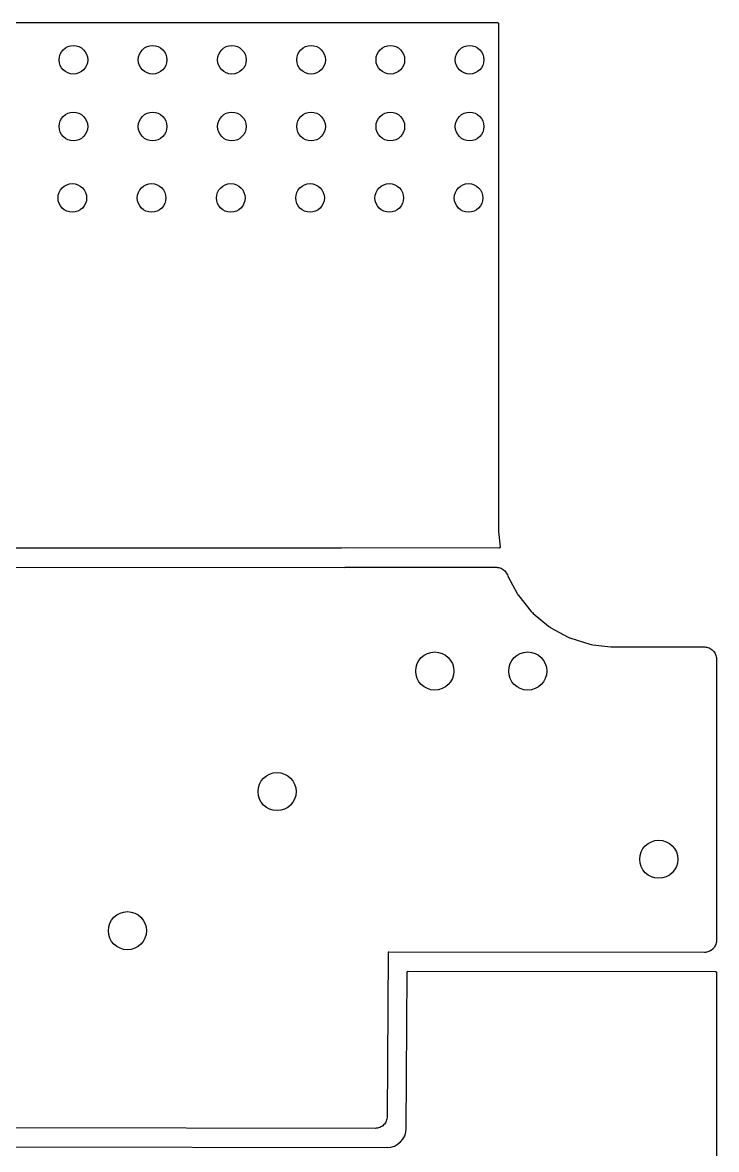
# Model space of a CAD drawing. Extents: x 5.16 to 6.06, y -3.88 to -2.24.
# Drawn here: x 5.7686 to 6.0553, y -2.9673 to -2.5017 of the extents above; entities that cross this region are included whole.
import ezdxf

# ---------------------------------------------------------------- set-up
doc = ezdxf.new("R2010")
doc.units = 0
doc.header["$MEASUREMENT"] = 0
doc.layers.add('BLACK', color=7, linetype='CONTINUOUS')

msp = doc.modelspace()

# ---------------------------------------------------------------- linework, layer by layer
at = {"layer": 'BLACK', "linetype": 'CONTINUOUS'}
for p, q in [((5.28159, -2.50166), (5.87246, -2.50166)), ((5.87246, -2.50166), (5.87247, -2.50166)), ((5.87247, -2.50166), (5.87249, -2.50166)), ((5.87249, -2.50166), (5.87251, -2.50166)), ((5.87251, -2.50166), (5.8726, -2.50167)), ((5.8726, -2.50167), (5.96475, -2.50167)), ((5.96475, -2.50167), (5.96476, -2.50167)), ((5.96475, -2.50167), (5.96475, -2.50167)), ((5.96476, -2.50167), (5.9648, -2.50168)), ((5.9648, -2.50168), (5.96485, -2.50168)), ((5.96485, -2.50168), (5.96485, -2.50168)), ((5.96485, -2.50168), (5.96485, -2.50168)), ((5.96485, -2.50168), (5.9649, -2.5017)), ((5.9649, -2.5017), (5.96494, -2.50171)), ((5.96494, -2.50171), (5.96495, -2.50171)), ((5.96495, -2.50171), (5.96495, -2.50171)), ((5.96495, -2.50171), (5.96499, -2.50174)), ((5.96499, -2.50174), (5.96503, -2.50176)), ((5.96503, -2.50176), (5.96503, -2.50176)), ((5.96503, -2.50176), (5.96503, -2.50176)), ((5.96503, -2.50176), (5.96507, -2.50179)), ((5.96507, -2.50179), (5.96511, -2.50182)), ((5.96511, -2.50182), (5.96511, -2.50182)), ((5.96511, -2.50182), (5.96511, -2.50182)), ((5.96511, -2.50182), (5.96514, -2.50186)), ((5.96514, -2.50186), (5.96517, -2.5019)), ((5.96517, -2.5019), (5.96517, -2.5019)), ((5.96517, -2.5019), (5.96517, -2.5019)), ((5.96517, -2.5019), (5.96519, -2.50194)), ((5.96519, -2.50194), (5.96521, -2.50198)), ((5.96521, -2.50198), (5.96522, -2.50199)), ((5.96522, -2.50199), (5.96522, -2.50199)), ((5.96522, -2.50199), (5.96523, -2.50203)), ((5.96523, -2.50203), (5.96524, -2.50208)), ((5.96524, -2.50208), (5.96524, -2.50208)), ((5.96524, -2.50208), (5.96524, -2.50208)), ((5.96524, -2.50208), (5.96525, -2.50213)), ((5.96525, -2.50213), (5.96525, -2.50217)), ((5.96525, -2.50217), (5.96525, -2.71125)), ((5.96525, -2.71125), (5.96525, -2.71153)), ((5.96525, -2.71153), (5.96527, -2.7117)), ((5.96527, -2.7117), (5.96527, -2.71171)), ((5.96527, -2.71171), (5.96527, -2.71173)), ((5.96527, -2.71173), (5.96527, -2.71175)), ((5.96527, -2.71175), (5.96527, -2.71192)), ((5.96527, -2.71192), (5.96527, -2.71196)), ((5.96527, -2.71196), (5.96588, -2.71829)), ((5.90034, -2.71889), (5.51336, -2.71863)), ((5.90036, -2.71889), (5.90034, -2.71889)), ((5.90038, -2.71889), (5.90036, -2.71889)), ((5.90039, -2.71889), (5.90038, -2.71889)), ((5.90184, -2.71875), (5.90039, -2.71889)), ((5.96538, -2.71884), (5.90184, -2.71875)), ((5.96541, -2.71884), (5.96538, -2.71884)), ((5.96543, -2.71884), (5.96541, -2.71884)), ((5.96546, -2.71884), (5.96543, -2.71884)), ((5.96548, -2.71883), (5.96546, -2.71884)), ((5.9655, -2.71883), (5.96548, -2.71883)), ((5.96553, -2.71882), (5.9655, -2.71883)), ((5.96555, -2.71881), (5.96553, -2.71882)), ((5.96558, -2.7188), (5.96555, -2.71881)), ((5.9656, -2.71879), (5.96558, -2.7188)), ((5.96562, -2.71879), (5.9656, -2.71879)), ((5.96564, -2.71877), (5.96562, -2.71879)), ((5.96566, -2.71876), (5.96564, -2.71877)), ((5.96568, -2.71874), (5.96566, -2.71876)), ((5.9657, -2.71873), (5.96568, -2.71874)), ((5.96572, -2.71871), (5.9657, -2.71873)), ((5.96574, -2.7187), (5.96572, -2.71871)), ((5.96575, -2.71868), (5.96574, -2.7187)), ((5.96577, -2.71866), (5.96575, -2.71868)), ((5.96578, -2.71864), (5.96577, -2.71866)), ((5.9658, -2.71862), (5.96578, -2.71864)), ((5.96581, -2.7186), (5.9658, -2.71862)), ((5.96582, -2.71858), (5.96581, -2.7186)), ((5.96583, -2.71856), (5.96582, -2.71858)), ((5.96585, -2.71854), (5.96583, -2.71856)), ((5.96586, -2.71849), (5.96585, -2.71851)), ((5.96585, -2.71851), (5.96585, -2.71854)), ((5.96587, -2.71847), (5.96586, -2.71849)), ((5.96588, -2.71844), (5.96587, -2.71847)), ((5.96588, -2.71829), (5.96588, -2.7183)), ((5.96588, -2.7183), (5.96588, -2.71832)), ((5.96588, -2.71832), (5.96589, -2.71834)), ((5.96589, -2.71834), (5.96588, -2.71837)), ((5.96588, -2.71837), (5.96588, -2.7184)), ((5.96588, -2.7184), (5.96588, -2.71842)), ((5.96588, -2.71842), (5.96588, -2.71844)), ((5.51831, -2.72651), (5.90156, -2.72677)), ((5.90156, -2.72677), (5.90193, -2.72673)), ((5.90193, -2.72673), (5.90196, -2.72672)), ((5.90196, -2.72672), (5.90223, -2.7267)), ((5.90223, -2.7267), (5.9025, -2.72665)), ((5.9025, -2.72665), (5.90271, -2.72665)), ((5.90271, -2.72665), (5.90293, -2.72663)), ((5.90293, -2.72663), (5.96426, -2.72671)), ((5.96426, -2.72671), (5.96433, -2.72672)), ((5.96433, -2.72672), (5.96434, -2.72672)), ((5.96434, -2.72672), (5.96436, -2.72672)), ((5.96436, -2.72672), (5.96483, -2.72677)), ((5.96483, -2.72677), (5.9653, -2.72683)), ((5.9653, -2.72683), (5.96531, -2.72683)), ((5.96531, -2.72683), (5.96533, -2.72683)), ((5.96533, -2.72683), (5.96577, -2.72698)), ((5.96577, -2.72698), (5.96623, -2.72712)), ((5.96623, -2.72712), (5.96624, -2.72713)), ((5.96624, -2.72713), (5.96626, -2.72713)), ((5.96626, -2.72713), (5.96667, -2.72736)), ((5.96667, -2.72736), (5.96708, -2.72759)), ((5.96708, -2.72759), (5.96709, -2.7276)), ((5.96709, -2.7276), (5.96711, -2.72761)), ((5.96711, -2.72761), (5.96747, -2.72792)), ((5.96747, -2.72792), (5.96783, -2.72822)), ((5.96783, -2.72822), (5.96784, -2.72823)), ((5.96784, -2.72823), (5.96785, -2.72825)), ((5.96785, -2.72825), (5.96814, -2.72861)), ((5.96814, -2.72861), (5.96844, -2.72898)), ((5.96844, -2.72898), (5.96845, -2.729)), ((5.96845, -2.729), (5.96846, -2.72901)), ((5.96846, -2.72901), (5.96867, -2.72943)), ((5.96867, -2.72943), (5.96889, -2.72985)), ((5.96889, -2.72985), (5.96889, -2.72986)), ((5.96889, -2.72986), (5.9689, -2.72988)), ((5.9689, -2.72988), (5.9691, -2.73037)), ((5.9691, -2.73037), (5.97294, -2.73761)), ((5.97294, -2.73761), (5.97325, -2.73808)), ((5.97325, -2.73808), (5.97329, -2.73814)), ((5.97329, -2.73814), (5.97329, -2.73814)), ((5.97329, -2.73814), (5.97358, -2.7386)), ((5.97358, -2.7386), (5.97875, -2.74495)), ((5.97875, -2.74495), (5.97915, -2.74536)), ((5.97915, -2.74536), (5.9792, -2.74541)), ((5.9792, -2.74541), (5.9792, -2.74541)), ((5.9792, -2.74541), (5.97957, -2.74579)), ((5.97957, -2.74579), (5.98589, -2.75103)), ((5.98589, -2.75103), (5.98635, -2.75134)), ((5.98635, -2.75134), (5.98641, -2.75138)), ((5.98641, -2.75138), (5.98641, -2.75138)), ((5.98641, -2.75138), (5.98685, -2.75169)), ((5.98685, -2.75169), (5.99406, -2.7556)), ((5.99406, -2.7556), (5.99458, -2.75582)), ((5.99458, -2.75582), (5.99465, -2.75584)), ((5.99465, -2.75584), (5.99465, -2.75584)), ((5.99465, -2.75584), (5.99465, -2.75584)), ((5.99465, -2.75584), (5.99514, -2.75606)), ((5.99514, -2.75606), (6.00297, -2.75849)), ((6.00297, -2.75849), (6.00352, -2.75861)), ((6.00352, -2.75861), (6.00359, -2.75862)), ((6.00359, -2.75862), (6.00359, -2.75862)), ((6.00359, -2.75862), (6.00412, -2.75874)), ((6.00412, -2.75874), (6.01167, -2.75954)), ((6.01167, -2.75954), (6.01174, -2.75955)), ((6.01174, -2.75955), (6.01179, -2.75956)), ((6.01179, -2.75956), (6.01274, -2.75965)), ((6.01274, -2.75965), (6.05025, -2.75965)), ((6.05025, -2.75965), (6.05029, -2.75965)), ((6.05029, -2.75965), (6.05029, -2.75965)), ((6.05029, -2.75965), (6.05029, -2.75965)), ((6.05029, -2.75965), (6.05032, -2.75965)), ((6.05032, -2.75965), (6.05079, -2.75971)), ((6.05079, -2.75971), (6.05126, -2.75976)), ((6.05126, -2.75976), (6.05127, -2.75976)), ((6.05127, -2.75976), (6.05129, -2.75976)), ((6.05129, -2.75976), (6.05174, -2.7599)), ((6.05174, -2.7599), (6.05219, -2.76004)), ((6.05219, -2.76004), (6.05221, -2.76005)), ((6.05221, -2.76005), (6.05222, -2.76006)), ((6.05222, -2.76006), (6.05263, -2.76028)), ((6.05263, -2.76028), (6.05305, -2.76051)), ((6.05305, -2.76051), (6.05306, -2.76052)), ((6.05306, -2.76052), (6.05308, -2.76053)), ((6.05308, -2.76053), (6.05344, -2.76083)), ((6.05344, -2.76083), (6.0538, -2.76113)), ((6.0538, -2.76113), (6.05381, -2.76114)), ((6.05381, -2.76114), (6.05382, -2.76116)), ((6.05382, -2.76116), (6.05412, -2.76152)), ((6.05412, -2.76152), (6.05442, -2.76189)), ((6.05442, -2.76189), (6.05443, -2.7619)), ((6.05443, -2.7619), (6.05444, -2.76192)), ((6.05444, -2.76192), (6.05465, -2.76233)), ((6.05465, -2.76233), (6.05488, -2.76275)), ((6.05488, -2.76275), (6.05488, -2.76276)), ((6.05488, -2.76276), (6.05489, -2.76278)), ((6.05489, -2.76278), (6.05502, -2.76323)), ((6.05502, -2.76323), (6.05516, -2.76368)), ((6.05516, -2.76368), (6.05516, -2.7637)), ((6.05516, -2.7637), (6.05516, -2.76372)), ((6.05516, -2.76372), (6.05521, -2.76419)), ((6.05521, -2.76419), (6.05525, -2.76465)), ((6.05525, -2.76465), (6.05525, -2.8809)), ((6.05514, -2.88194), (6.055, -2.8824)), ((6.05515, -2.88191), (6.05514, -2.88193)), ((6.05514, -2.88193), (6.05514, -2.88194)), ((6.0552, -2.88145), (6.05515, -2.88191)), ((6.05525, -2.88097), (6.0552, -2.88145)), ((6.05525, -2.8809), (6.05525, -2.88094)), ((6.05525, -2.88094), (6.05525, -2.88094)), ((6.05525, -2.88094), (6.05525, -2.88094)), ((6.05525, -2.88094), (6.05525, -2.88097)), ((5.91962, -2.886), (5.91926, -2.95361)), ((5.91964, -2.88578), (5.91962, -2.886)), ((5.91986, -2.88576), (5.91964, -2.88578)), ((6.05025, -2.8859), (5.91986, -2.88576)), ((6.05072, -2.88586), (6.05025, -2.8859)), ((6.05119, -2.88581), (6.05072, -2.88586)), ((6.0512, -2.88581), (6.05119, -2.88581)), ((6.05122, -2.88581), (6.0512, -2.88581)), ((6.05167, -2.88567), (6.05122, -2.88581)), ((6.05213, -2.88554), (6.05167, -2.88567)), ((6.05214, -2.88553), (6.05213, -2.88554)), ((6.05215, -2.88553), (6.05214, -2.88553)), ((6.05257, -2.88531), (6.05215, -2.88553)), ((6.05299, -2.88509), (6.05257, -2.88531)), ((6.053, -2.88508), (6.05299, -2.88509)), ((6.05301, -2.88507), (6.053, -2.88508)), ((6.05338, -2.88477), (6.05301, -2.88507)), ((6.05375, -2.88448), (6.05338, -2.88477)), ((6.05376, -2.88446), (6.05375, -2.88448)), ((6.05377, -2.88445), (6.05376, -2.88446)), ((6.05407, -2.88409), (6.05377, -2.88445)), ((6.05438, -2.88373), (6.05407, -2.88409)), ((6.05439, -2.88371), (6.05438, -2.88373)), ((6.05462, -2.88329), (6.05439, -2.8837)), ((6.05439, -2.8837), (6.05439, -2.88371)), ((6.05485, -2.88287), (6.05462, -2.88329)), ((6.05486, -2.88285), (6.05485, -2.88286)), ((6.05485, -2.88286), (6.05485, -2.88287)), ((6.055, -2.8824), (6.05486, -2.88285)), ((5.92711, -2.95861), (5.92745, -2.89414)), ((5.92745, -2.89409), (5.92746, -2.89404)), ((5.92745, -2.89413), (5.92745, -2.89409)), ((5.92745, -2.89414), (5.92745, -2.89413)), ((5.92746, -2.89403), (5.92747, -2.89399)), ((5.92746, -2.89404), (5.92746, -2.89403)), ((5.92746, -2.89404), (5.92746, -2.89404)), ((5.92747, -2.89399), (5.92749, -2.89395)), ((5.92749, -2.89394), (5.92751, -2.8939)), ((5.92749, -2.89395), (5.92749, -2.89394)), ((5.92749, -2.89394), (5.92749, -2.89394)), ((5.92751, -2.8939), (5.92753, -2.89386)), ((5.92753, -2.89386), (5.92753, -2.89386)), ((5.92753, -2.89386), (5.92754, -2.89386)), ((5.92754, -2.89386), (5.92757, -2.89382)), ((5.92757, -2.89382), (5.9276, -2.89378)), ((5.9276, -2.89378), (5.92763, -2.89375)), ((5.9276, -2.89378), (5.9276, -2.89378)), ((5.9276, -2.89378), (5.9276, -2.89378)), ((5.92763, -2.89375), (5.92767, -2.89372)), ((5.92767, -2.89372), (5.92767, -2.89372)), ((5.92767, -2.89372), (5.92768, -2.89372)), ((5.92768, -2.89372), (5.92772, -2.8937)), ((5.92772, -2.8937), (5.92776, -2.89368)), ((5.92776, -2.89367), (5.92781, -2.89366)), ((5.92776, -2.89368), (5.92776, -2.89367)), ((5.92776, -2.89368), (5.92776, -2.89368)), ((5.92781, -2.89366), (5.92785, -2.89365)), ((5.92785, -2.89365), (5.92785, -2.89365)), ((5.92785, -2.89365), (5.92786, -2.89365)), ((5.92786, -2.89365), (5.9279, -2.89364)), ((5.9279, -2.89364), (5.92795, -2.89364)), ((5.92795, -2.89364), (6.05475, -2.89378)), ((6.05475, -2.89378), (6.05475, -2.89378)), ((6.05475, -2.89378), (6.05476, -2.89378)), ((6.05476, -2.89378), (6.0548, -2.89379)), ((6.0548, -2.89379), (6.05485, -2.89379)), ((6.05485, -2.89379), (6.05485, -2.89379)), ((6.05485, -2.89379), (6.05486, -2.89379)), ((6.05486, -2.89379), (6.0549, -2.89381)), ((6.0549, -2.89381), (6.05494, -2.89382)), ((6.05494, -2.89382), (6.05495, -2.89382)), ((6.05495, -2.89382), (6.05495, -2.89382)), ((6.05495, -2.89382), (6.05499, -2.89384)), ((6.05499, -2.89384), (6.05503, -2.89387)), ((6.05503, -2.89387), (6.05503, -2.89387)), ((6.05503, -2.89387), (6.05503, -2.89387)), ((6.05503, -2.89387), (6.05507, -2.8939)), ((6.05507, -2.8939), (6.05511, -2.89393)), ((6.05511, -2.89393), (6.05511, -2.89393)), ((6.05511, -2.89393), (6.05511, -2.89393)), ((6.05511, -2.89393), (6.05514, -2.89397)), ((6.05514, -2.89397), (6.05517, -2.89401)), ((6.05517, -2.89401), (6.05517, -2.89401)), ((6.05517, -2.89401), (6.05517, -2.89401)), ((6.05517, -2.89401), (6.05519, -2.89405)), ((6.05519, -2.89405), (6.05521, -2.89409)), ((6.05521, -2.89409), (6.05522, -2.89409)), ((6.05522, -2.89409), (6.05522, -2.8941)), ((6.05522, -2.8941), (6.05523, -2.89414)), ((6.05523, -2.89414), (6.05524, -2.89419)), ((6.05524, -2.89419), (6.05524, -2.89419)), ((6.05524, -2.89419), (6.05524, -2.89419)), ((6.05524, -2.89419), (6.05525, -2.89423)), ((6.05525, -2.89423), (6.05525, -2.89428)), ((6.05525, -2.89428), (6.05525, -3.61619)), ((5.91837, -2.95643), (5.91807, -2.95678)), ((5.91838, -2.95641), (5.91837, -2.95643)), ((5.9184, -2.95639), (5.91838, -2.95641)), ((5.91862, -2.95598), (5.9184, -2.95639)), ((5.91885, -2.95558), (5.91862, -2.95598)), ((5.91887, -2.95553), (5.91885, -2.95555)), ((5.91885, -2.95555), (5.91885, -2.95558)), ((5.919, -2.95509), (5.91887, -2.95553)), ((5.91915, -2.95465), (5.919, -2.95509)), ((5.91916, -2.9546), (5.91915, -2.95462)), ((5.91915, -2.95462), (5.91915, -2.95465)), ((5.91921, -2.95414), (5.91916, -2.9546)), ((5.91926, -2.95368), (5.91921, -2.95414)), ((5.91926, -2.95361), (5.91926, -2.95362)), ((5.91926, -2.95362), (5.91926, -2.95363)), ((5.91926, -2.95363), (5.91926, -2.95363)), ((5.91926, -2.95363), (5.91926, -2.95368)), ((5.91425, -2.95858), (5.74614, -2.95834)), ((5.91471, -2.95854), (5.91425, -2.95858)), ((5.91517, -2.9585), (5.91471, -2.95854)), ((5.9152, -2.95849), (5.91517, -2.9585)), ((5.91523, -2.95849), (5.9152, -2.95849)), ((5.91567, -2.95836), (5.91523, -2.95849)), ((5.91611, -2.95823), (5.91567, -2.95836)), ((5.91613, -2.95822), (5.91611, -2.95823)), ((5.91616, -2.95821), (5.91613, -2.95822)), ((5.91657, -2.95799), (5.91616, -2.95821)), ((5.91698, -2.95778), (5.91657, -2.95799)), ((5.917, -2.95776), (5.91698, -2.95778)), ((5.91702, -2.95775), (5.917, -2.95776)), ((5.91738, -2.95746), (5.91702, -2.95775)), ((5.91774, -2.95717), (5.91738, -2.95746)), ((5.91776, -2.95715), (5.91774, -2.95717)), ((5.91778, -2.95714), (5.91776, -2.95715)), ((5.91807, -2.95678), (5.91778, -2.95714)), ((5.92649, -2.96164), (5.92695, -2.96017)), ((5.92695, -2.96017), (5.92711, -2.95861)), ((5.92073, -2.96632), (5.92221, -2.96588)), ((5.92221, -2.96588), (5.92357, -2.96516)), ((5.92357, -2.96516), (5.92477, -2.96419)), ((5.92477, -2.96419), (5.92576, -2.963)), ((5.92576, -2.963), (5.92649, -2.96164)), ((5.74109, -2.96621), (5.9192, -2.96646)), ((5.9192, -2.96646), (5.92073, -2.96632))]:
    msp.add_line(p, q, dxfattribs=at)
at = {"layer": 'BLACK'}
for centre, radius in [((5.78962, -2.51705), 0.00591), ((5.82235, -2.51705), 0.00591), ((5.85509, -2.51705), 0.00591), ((5.88782, -2.51705), 0.00591), ((5.92055, -2.51705), 0.00591), ((5.95328, -2.51705), 0.00591), ((5.78962, -2.54461), 0.00591), ((5.82235, -2.54461), 0.00591), ((5.85509, -2.54461), 0.00591), ((5.88782, -2.54461), 0.00591), ((5.92055, -2.54461), 0.00591), ((5.95328, -2.54461), 0.00591), ((5.78919, -2.57413), 0.00591), ((5.82192, -2.57413), 0.00591), ((5.85465, -2.57413), 0.00591), ((5.88739, -2.57413), 0.00591), ((5.92012, -2.57413), 0.00591), ((5.95285, -2.57413), 0.00591), ((5.93891, -2.76961), 0.00787), ((5.9773, -2.76961), 0.00787), ((5.87376, -2.81942), 0.00787), ((6.03143, -2.84737), 0.00787), ((5.81195, -2.8769), 0.00787)]:
    msp.add_circle(centre, radius, dxfattribs=at)

doc.saveas('drawing.dxf')
